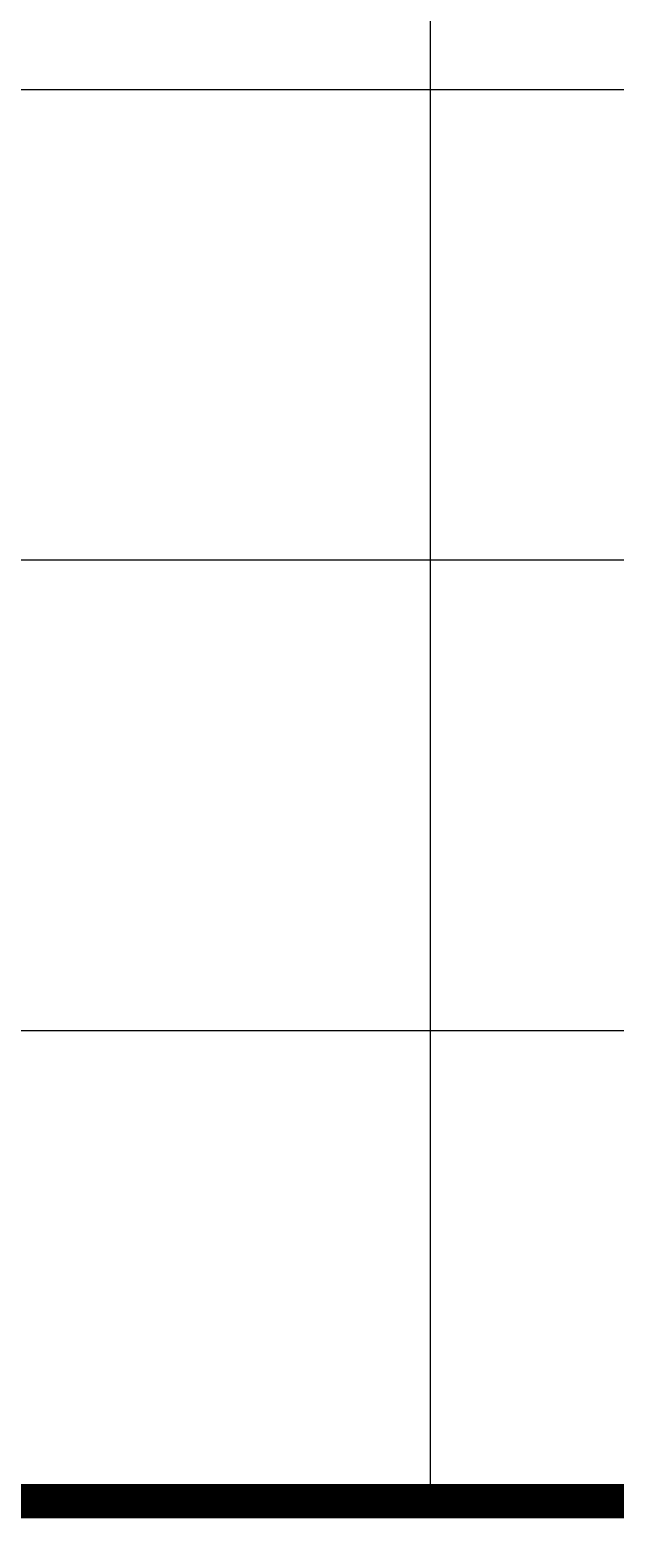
# Model space of a CAD drawing. Extents: x 447413 to 2975780, y -1432727 to 1301644.
# Drawn here: x 2732418 to 2733413, y -994511 to -991981 of the extents above; entities that cross this region are included whole.
import ezdxf

# ---------------------------------------------------------------- set-up
doc = ezdxf.new("R2010")
doc.units = 0
doc.header["$LTSCALE"] = 1000
doc.header["$MEASUREMENT"] = 0
doc.layers.add('图框', color=253, linetype='Continuous')

# ---------------------------------------------------------------- blocks, each defined once
blk = doc.blocks.new('A$C6B0021A6')
at = {"layer": '图框', "color": 153}
for p, q in [((115920, 82320, -84000), (115920, 75920, -84000)), ((111420, 78320, -84000), (117920, 78320, -84000)), ((111420, 77520, -84000), (117920, 77520, -84000)), ((111420, 76720, -84000), (117920, 76720, -84000))]:
    blk.add_line(p, q, dxfattribs=at)
at = {"layer": '图框', "color": 153, "const_width": 58, "elevation": -84000}
blk.add_lwpolyline([(111420, 75920), (117920, 75920)], dxfattribs=at)

msp = doc.modelspace()

# ---------------------------------------------------------------- block references
msp.add_blockref('A$C6B0021A6', (2617178.3, -1070402.1, 210000))

doc.saveas('drawing.dxf')
